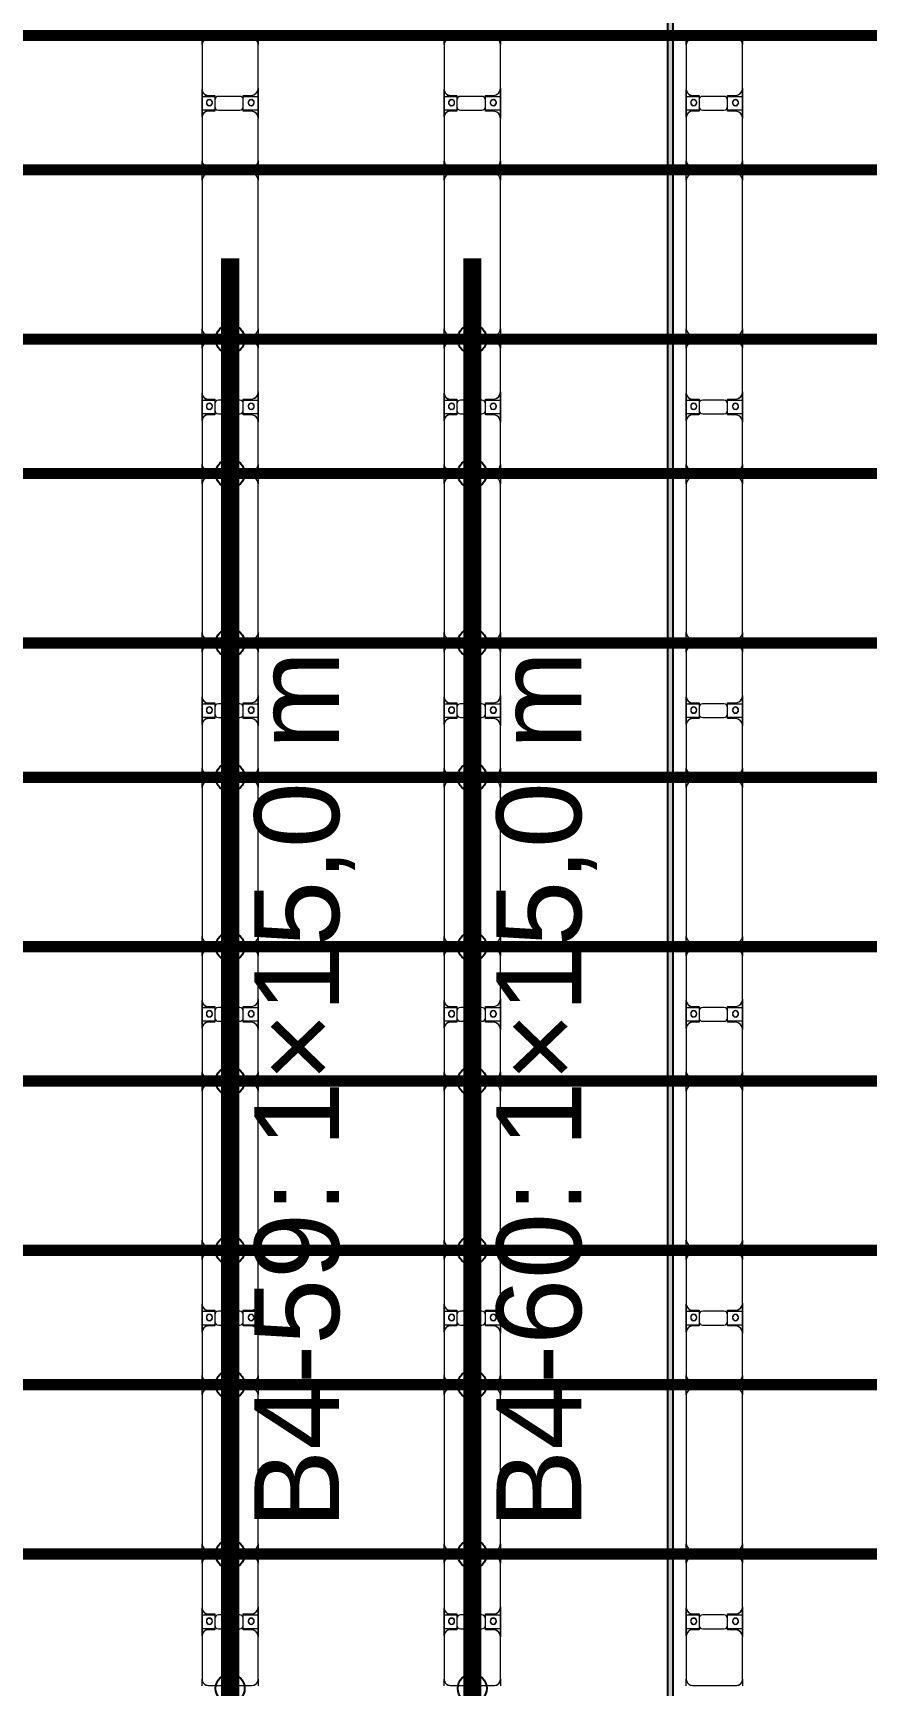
# Model space of a CAD drawing. Header units: millimetres. Extents: x -291190 to 146725, y 19759 to 185158.
# Drawn here: x -276807 to -269920, y 68253 to 81913 of the extents above; entities that cross this region are included whole.
import ezdxf

# ---------------------------------------------------------------- set-up
doc = ezdxf.new("R2010")
doc.units = ezdxf.units.MM
doc.layers.add('A-GENM', color=13, linetype='Continuous', lineweight=9)
doc.layers.add('S-BEAM', color=12, linetype='Continuous', lineweight=9)
doc.layers.add('GC-GHI CHU', color=2, linetype='Continuous')
doc.layers.add('GC-HOP 40x60 GIA CUONG', color=1, linetype='Continuous')
doc.styles.add('GC_VN', font='arial.ttf')

# ---------------------------------------------------------------- blocks, each defined once
blk = doc.blocks.new('Dai phao do pin - DẢI PHAO ĐỠ PIN-V47-KHUNG KẾT CẤU BÈ PIN 4')
at = {"layer": 'A-GENM', "color": 7}
for p, q in [((53425, 242), (53480, 242)), ((53425, 242), (53480, 242)), ((53430, 192), (53430, -173)), ((53840, 242), (53480, 242)), ((53840, 242), (54022, 242)), ((54022, 242), (53840, 242)), ((53900, 118), (53900, 182)), ((53908, 242), (54090, 242)), ((53908, 116), (53908, 242)), ((54090, 242), (53908, 242)), ((54022, 242), (54022, 116)), ((54030, 182), (54030, 118)), ((54440, 242), (54090, 242)), ((54440, 242), (54495, 242)), ((54440, 242), (54495, 242)), ((54490, -173), (54490, 192)), ((54535, 242), (54600, 242)), ((54535, 242), (54600, 242)), ((54550, 192), (54550, -173)), ((55830, 242), (54600, 242)), ((55830, 242), (55895, 242)), ((55830, 242), (55895, 242)), ((55880, -173), (55880, 192)), ((55935, 242), (55990, 242)), ((55935, 242), (55990, 242)), ((55940, 192), (55940, -173)), ((56350, 242), (55990, 242)), ((56350, 242), (56532, 242)), ((56532, 242), (56350, 242)), ((56410, 118), (56410, 182)), ((56418, 242), (56600, 242)), ((56418, 116), (56418, 242)), ((56600, 242), (56418, 242)), ((56532, 242), (56532, 116)), ((56540, 182), (56540, 118)), ((56950, 242), (56600, 242)), ((56950, 242), (57005, 242)), ((56950, 242), (57005, 242)), ((57000, -173), (57000, 192)), ((57045, 242), (57110, 242)), ((57045, 242), (57110, 242)), ((57060, 192), (57060, -173)), ((58340, 242), (57110, 242)), ((58340, 242), (58405, 242)), ((58340, 242), (58405, 242)), ((58390, -173), (58390, 192)), ((58445, 242), (58500, 242)), ((58445, 242), (58500, 242)), ((58450, 192), (58450, -173)), ((58860, 242), (58500, 242)), ((58860, 242), (59042, 242)), ((59042, 242), (58860, 242)), ((58920, 118), (58920, 182)), ((58928, 242), (59110, 242)), ((58928, 116), (58928, 242)), ((59110, 242), (58928, 242)), ((59042, 242), (59042, 116)), ((59050, 182), (59050, 118)), ((59460, 242), (59110, 242)), ((59460, 242), (59515, 242)), ((59460, 242), (59515, 242)), ((59510, -173), (59510, 192)), ((59555, 242), (59620, 242)), ((59555, 242), (59620, 242)), ((59570, 192), (59570, -173)), ((60850, 242), (59620, 242)), ((60850, 242), (60915, 242)), ((60850, 242), (60915, 242)), ((60900, -173), (60900, 192)), ((60955, 242), (61010, 242)), ((60955, 242), (61010, 242)), ((60960, 192), (60960, -173)), ((61370, 242), (61010, 242)), ((61370, 242), (61552, 242)), ((61552, 242), (61370, 242)), ((61430, 118), (61430, 182)), ((61438, 242), (61620, 242)), ((61438, 116), (61438, 242)), ((61620, 242), (61438, 242)), ((61552, 242), (61552, 116)), ((61560, 182), (61560, 118)), ((61970, 242), (61620, 242)), ((61970, 242), (62025, 242)), ((61970, 242), (62025, 242)), ((62020, -173), (62020, 192)), ((62065, 242), (62130, 242)), ((62065, 242), (62130, 242)), ((62080, 192), (62080, -173)), ((63360, 242), (62130, 242)), ((63360, 242), (63425, 242)), ((63360, 242), (63425, 242)), ((63410, -173), (63410, 192)), ((63465, 242), (63520, 242)), ((63465, 242), (63520, 242)), ((63470, 192), (63470, -173)), ((63880, 242), (63520, 242)), ((63880, 242), (64062, 242)), ((64062, 242), (63880, 242)), ((63940, 118), (63940, 182)), ((63948, 242), (64130, 242)), ((63948, 116), (63948, 242)), ((64130, 242), (63948, 242)), ((64062, 242), (64062, 116)), ((64070, 182), (64070, 118)), ((64480, 242), (64130, 242)), ((64480, 242), (64535, 242)), ((64480, 242), (64535, 242)), ((64530, -173), (64530, 192)), ((64575, 242), (64640, 242)), ((64575, 242), (64640, 242)), ((64590, 192), (64590, -173)), ((65870, 242), (64640, 242)), ((65870, 242), (65935, 242)), ((65870, 242), (65935, 242)), ((65920, -173), (65920, 192)), ((65975, 242), (66030, 242)), ((65975, 242), (66030, 242)), ((65980, 192), (65980, -173)), ((66390, 242), (66030, 242)), ((66390, 242), (66572, 242)), ((66572, 242), (66390, 242)), ((66450, 118), (66450, 182)), ((66458, 242), (66640, 242)), ((66458, 116), (66458, 242)), ((66640, 242), (66458, 242)), ((66572, 242), (66572, 116)), ((66580, 182), (66580, 118)), ((66990, 242), (66640, 242)), ((66990, 242), (67045, 242)), ((66990, 242), (67045, 242)), ((67040, -173), (67040, 192)), ((53992, 118), (53900, 118)), ((53908, 88), (53908, -88)), ((54030, 118), (53938, 118)), ((54022, -88), (54022, 88)), ((56502, 118), (56410, 118)), ((56418, 88), (56418, -88)), ((56540, 118), (56448, 118)), ((56532, -88), (56532, 88)), ((59012, 118), (58920, 118)), ((58928, 88), (58928, -88)), ((59050, 118), (58958, 118)), ((59042, -88), (59042, 88)), ((61522, 118), (61430, 118)), ((61438, 88), (61438, -88)), ((61560, 118), (61468, 118)), ((61552, -88), (61552, 88)), ((64032, 118), (63940, 118)), ((63948, 88), (63948, -88)), ((64070, 118), (63978, 118)), ((64062, -88), (64062, 88)), ((66542, 118), (66450, 118)), ((66458, 88), (66458, -88)), ((66580, 118), (66488, 118)), ((66572, -88), (66572, 88)), ((53900, -173), (53900, -118)), ((53900, -118), (53992, -118)), ((53908, -223), (53908, -116)), ((53938, -118), (54030, -118)), ((54022, -116), (54022, -223)), ((54030, -118), (54030, -173)), ((56410, -173), (56410, -118)), ((56410, -118), (56502, -118)), ((56418, -223), (56418, -116)), ((56448, -118), (56540, -118)), ((56532, -116), (56532, -223)), ((56540, -118), (56540, -173)), ((58920, -173), (58920, -118)), ((58920, -118), (59012, -118)), ((58928, -223), (58928, -116)), ((58958, -118), (59050, -118)), ((59042, -116), (59042, -223)), ((59050, -118), (59050, -173)), ((61430, -173), (61430, -118)), ((61430, -118), (61522, -118)), ((61438, -223), (61438, -116)), ((61468, -118), (61560, -118)), ((61552, -116), (61552, -223)), ((61560, -118), (61560, -173)), ((63940, -173), (63940, -118)), ((63940, -118), (64032, -118)), ((63948, -223), (63948, -116)), ((63978, -118), (64070, -118)), ((64062, -116), (64062, -223)), ((64070, -118), (64070, -173)), ((66450, -173), (66450, -118)), ((66450, -118), (66542, -118)), ((66458, -223), (66458, -116)), ((66488, -118), (66580, -118)), ((66572, -116), (66572, -223)), ((66580, -118), (66580, -173)), ((53480, -223), (53425, -223)), ((53480, -223), (53425, -223)), ((53480, -223), (53850, -223)), ((54022, -223), (53850, -223)), ((53850, -223), (54022, -223)), ((53908, -169), (53908, -202)), ((54080, -223), (53908, -223)), ((53908, -223), (54080, -223)), ((54080, -223), (54440, -223)), ((54495, -223), (54440, -223)), ((54495, -223), (54440, -223)), ((54600, -223), (54535, -223)), ((54600, -223), (54535, -223)), ((54600, -223), (55830, -223)), ((55895, -223), (55830, -223)), ((55895, -223), (55830, -223)), ((55990, -223), (55935, -223)), ((55990, -223), (55935, -223)), ((55990, -223), (56360, -223)), ((56532, -223), (56360, -223)), ((56360, -223), (56532, -223)), ((56418, -169), (56418, -202)), ((56590, -223), (56418, -223)), ((56418, -223), (56590, -223)), ((56590, -223), (56950, -223)), ((57005, -223), (56950, -223)), ((57005, -223), (56950, -223)), ((57110, -223), (57045, -223)), ((57110, -223), (57045, -223)), ((57110, -223), (58340, -223)), ((58405, -223), (58340, -223)), ((58405, -223), (58340, -223)), ((58500, -223), (58445, -223)), ((58500, -223), (58445, -223)), ((58500, -223), (58870, -223)), ((59042, -223), (58870, -223)), ((58870, -223), (59042, -223)), ((58928, -169), (58928, -202)), ((59100, -223), (58928, -223)), ((58928, -223), (59100, -223)), ((59100, -223), (59460, -223)), ((59515, -223), (59460, -223)), ((59515, -223), (59460, -223)), ((59620, -223), (59555, -223)), ((59620, -223), (59555, -223)), ((59620, -223), (60850, -223)), ((60915, -223), (60850, -223)), ((60915, -223), (60850, -223)), ((61010, -223), (60955, -223)), ((61010, -223), (60955, -223)), ((61010, -223), (61380, -223)), ((61552, -223), (61380, -223)), ((61380, -223), (61552, -223)), ((61438, -169), (61438, -202)), ((61610, -223), (61438, -223)), ((61438, -223), (61610, -223)), ((61610, -223), (61970, -223)), ((62025, -223), (61970, -223)), ((62025, -223), (61970, -223)), ((62130, -223), (62065, -223)), ((62130, -223), (62065, -223)), ((62130, -223), (63360, -223)), ((63425, -223), (63360, -223)), ((63425, -223), (63360, -223)), ((63520, -223), (63465, -223)), ((63520, -223), (63465, -223)), ((63520, -223), (63890, -223)), ((64062, -223), (63890, -223)), ((63890, -223), (64062, -223)), ((63948, -169), (63948, -202)), ((64120, -223), (63948, -223)), ((63948, -223), (64120, -223)), ((64120, -223), (64480, -223)), ((64535, -223), (64480, -223)), ((64535, -223), (64480, -223)), ((64640, -223), (64575, -223)), ((64640, -223), (64575, -223)), ((64640, -223), (65870, -223)), ((65935, -223), (65870, -223)), ((65935, -223), (65870, -223)), ((66030, -223), (65975, -223)), ((66030, -223), (65975, -223)), ((66030, -223), (66400, -223)), ((66572, -223), (66400, -223)), ((66400, -223), (66572, -223)), ((66458, -169), (66458, -202)), ((66630, -223), (66458, -223)), ((66458, -223), (66630, -223)), ((66630, -223), (66990, -223)), ((67045, -223), (66990, -223)), ((67045, -223), (66990, -223))]:
    blk.add_line(p, q, dxfattribs=at)
for centre, radius, start, end in [((53480, 192), 50, 90, 180), ((53480, 192), 50, 105, 180), ((53840, 182), 60, 360, 90), ((53840, 182), 60, 45, 60), ((53840, 182), 60, 360, 60), ((53840, 182), 60, 45, 60), ((53959, 183), 25, 0, 180), ((53959, 183), 25, 360, 165), ((53959, 183), 25, 180, 0), ((53961, 183), 25, 0, 180), ((53961, 183), 25, 90, 180), ((53961, 183), 25, 180, 0), ((53961, 183), 25, 180, 270), ((53959, 183), 25, 210, 255), ((53959, 183), 25, 270, 360), ((53961, 183), 25, 15, 75), ((53961, 183), 25, 285, 330), ((54090, 182), 60, 90, 180), ((54090, 182), 60, 120, 180), ((54440, 192), 50, 360, 90), ((54440, 192), 50, 360, 75), ((54600, 192), 50, 90, 180), ((54600, 192), 50, 150, 180), ((55830, 192), 50, 360, 90), ((55830, 192), 50, 60, 90), ((55830, 192), 50, 15, 30), ((55990, 192), 50, 90, 180), ((55990, 192), 50, 105, 180), ((56350, 182), 60, 360, 90), ((56350, 182), 60, 45, 60), ((56350, 182), 60, 360, 60), ((56350, 182), 60, 45, 60), ((56469, 183), 25, 0, 180), ((56469, 183), 25, 360, 165), ((56469, 183), 25, 180, 0), ((56471, 183), 25, 0, 180), ((56471, 183), 25, 90, 180), ((56471, 183), 25, 180, 0), ((56471, 183), 25, 180, 270), ((56469, 183), 25, 210, 255), ((56469, 183), 25, 270, 360), ((56471, 183), 25, 15, 75), ((56471, 183), 25, 285, 330), ((56600, 182), 60, 90, 180), ((56600, 182), 60, 120, 180), ((56950, 192), 50, 360, 90), ((56950, 192), 50, 360, 75), ((57110, 192), 50, 90, 180), ((57110, 192), 50, 150, 180), ((57110, 192), 50, 105, 120), ((58340, 192), 50, 360, 90), ((58340, 192), 50, 60, 90), ((58340, 192), 50, 15, 30), ((58500, 192), 50, 90, 180), ((58500, 192), 50, 105, 180), ((58860, 182), 60, 360, 90), ((58860, 182), 60, 45, 60), ((58860, 182), 60, 360, 60), ((58860, 182), 60, 45, 60), ((58979, 183), 25, 0, 180), ((58979, 183), 25, 360, 165), ((58979, 183), 25, 180, 0), ((58981, 183), 25, 0, 180), ((58981, 183), 25, 90, 180), ((58981, 183), 25, 180, 0), ((58981, 183), 25, 180, 270), ((58979, 183), 25, 210, 255), ((58979, 183), 25, 270, 360), ((58981, 183), 25, 15, 75), ((58981, 183), 25, 285, 330), ((59110, 182), 60, 90, 180), ((59110, 182), 60, 120, 180), ((59460, 192), 50, 360, 90), ((59460, 192), 50, 360, 75), ((59620, 192), 50, 90, 180), ((59620, 192), 50, 150, 180), ((59620, 192), 50, 105, 120), ((60850, 192), 50, 360, 90), ((60850, 192), 50, 60, 90), ((60850, 192), 50, 15, 30), ((61010, 192), 50, 90, 180), ((61010, 192), 50, 105, 180), ((61370, 182), 60, 360, 90), ((61370, 182), 60, 45, 60), ((61370, 182), 60, 360, 60), ((61370, 182), 60, 45, 60), ((61489, 183), 25, 0, 180), ((61489, 183), 25, 360, 165), ((61489, 183), 25, 180, 360), ((61491, 183), 25, 0, 180), ((61491, 183), 25, 90, 180), ((61491, 183), 25, 180, 0), ((61491, 183), 25, 180, 270), ((61489, 183), 25, 210, 255), ((61489, 183), 25, 270, 360), ((61491, 183), 25, 15, 75), ((61491, 183), 25, 285, 330), ((61620, 182), 60, 90, 180), ((61620, 182), 60, 120, 180), ((61970, 192), 50, 360, 90), ((61970, 192), 50, 360, 75), ((62130, 192), 50, 90, 180), ((62130, 192), 50, 150, 180), ((62130, 192), 50, 105, 120), ((63360, 192), 50, 360, 90), ((63360, 192), 50, 60, 90), ((63360, 192), 50, 15, 30), ((63520, 192), 50, 90, 180), ((63520, 192), 50, 105, 180), ((63880, 182), 60, 360, 90), ((63880, 182), 60, 45, 60), ((63880, 182), 60, 360, 60), ((63880, 182), 60, 45, 60), ((63999, 183), 25, 0, 180), ((63999, 183), 25, 360, 165), ((63999, 183), 25, 180, 360), ((64001, 183), 25, 360, 180), ((64001, 183), 25, 90, 180), ((64001, 183), 25, 180, 0), ((64001, 183), 25, 180, 270), ((63999, 183), 25, 210, 255), ((63999, 183), 25, 270, 360), ((64001, 183), 25, 15, 75), ((64001, 183), 25, 285, 330), ((64130, 182), 60, 90, 180), ((64130, 182), 60, 120, 180), ((64480, 192), 50, 360, 90), ((64480, 192), 50, 360, 75), ((64640, 192), 50, 90, 180), ((64640, 192), 50, 150, 180), ((64640, 192), 50, 105, 120), ((65870, 192), 50, 360, 90), ((65870, 192), 50, 60, 90), ((65870, 192), 50, 15, 30), ((66030, 192), 50, 90, 180), ((66030, 192), 50, 105, 180), ((66390, 182), 60, 360, 90), ((66390, 182), 60, 45, 60), ((66390, 182), 60, 360, 60), ((66390, 182), 60, 45, 60), ((66509, 183), 25, 0, 180), ((66509, 183), 25, 360, 165), ((66509, 183), 25, 180, 0), ((66511, 183), 25, 0, 180), ((66511, 183), 25, 90, 180), ((66511, 183), 25, 180, 0), ((66511, 183), 25, 180, 270), ((66509, 183), 25, 210, 255), ((66509, 183), 25, 270, 360), ((66511, 183), 25, 15, 75), ((66511, 183), 25, 285, 330), ((66640, 182), 60, 90, 180), ((66640, 182), 60, 120, 180), ((66990, 192), 50, 360, 90), ((66990, 192), 50, 360, 75), ((53938, 88), 30, 90, 180), ((53992, 88), 30, 360, 90), ((56448, 88), 30, 90, 180), ((56502, 88), 30, 360, 90), ((58958, 88), 30, 90, 180), ((59012, 88), 30, 360, 90), ((61468, 88), 30, 90, 180), ((61522, 88), 30, 360, 90), ((63978, 88), 30, 90, 180), ((64032, 88), 30, 360, 90), ((66488, 88), 30, 90, 180), ((66542, 88), 30, 360, 90), ((53938, -88), 30, 180, 270), ((53992, -88), 30, 270, 360), ((56448, -88), 30, 180, 270), ((56502, -88), 30, 270, 360), ((58958, -88), 30, 180, 270), ((59012, -88), 30, 270, 360), ((61468, -88), 30, 180, 270), ((61522, -88), 30, 270, 360), ((63978, -88), 30, 180, 270), ((64032, -88), 30, 270, 360), ((66488, -88), 30, 180, 270), ((66542, -88), 30, 270, 360), ((53480, -173), 50, 180, 270), ((53480, -173), 50, 180, 255), ((53850, -173), 50, 270, 360), ((53850, -173), 50, 285, 360), ((53850, -173), 50, 315, 0), ((53850, -173), 50, 315, 0), ((53959, -162), 25, 0, 180), ((53959, -162), 25, 105, 165), ((53959, -162), 25, 180, 0), ((53959, -162), 25, 195, 360), ((53961, -162), 25, 0, 180), ((53961, -162), 25, 105, 180), ((53961, -162), 25, 180, 0), ((53961, -162), 25, 180, 270), ((53959, -162), 25, 360, 75), ((53961, -162), 25, 15, 75), ((53961, -162), 25, 285, 345), ((54080, -173), 50, 180, 270), ((54080, -173), 50, 180, 255), ((54080, -173), 50, 210, 225), ((54080, -173), 50, 210, 225), ((54440, -173), 50, 270, 360), ((54440, -173), 50, 285, 360), ((54600, -173), 50, 180, 270), ((54600, -173), 50, 180, 210), ((54600, -173), 50, 255, 270), ((55830, -173), 50, 270, 360), ((55830, -173), 50, 285, 300), ((55830, -173), 50, 330, 360), ((55990, -173), 50, 180, 270), ((55990, -173), 50, 180, 255), ((56360, -173), 50, 270, 360), ((56360, -173), 50, 285, 360), ((56360, -173), 50, 315, 0), ((56360, -173), 50, 315, 0), ((56469, -162), 25, 0, 180), ((56469, -162), 25, 105, 165), ((56469, -162), 25, 180, 0), ((56469, -162), 25, 195, 360), ((56471, -162), 25, 0, 180), ((56471, -162), 25, 105, 180), ((56471, -162), 25, 180, 360), ((56471, -162), 25, 180, 270), ((56469, -162), 25, 360, 75), ((56471, -162), 25, 15, 75), ((56471, -162), 25, 285, 345), ((56590, -173), 50, 180, 270), ((56590, -173), 50, 180, 255), ((56590, -173), 50, 210, 225), ((56590, -173), 50, 210, 225), ((56950, -173), 50, 270, 360), ((56950, -173), 50, 285, 360), ((57110, -173), 50, 180, 270), ((57110, -173), 50, 180, 210), ((57110, -173), 50, 240, 270), ((58340, -173), 50, 270, 360), ((58340, -173), 50, 285, 300), ((58340, -173), 50, 330, 360), ((58500, -173), 50, 180, 270), ((58500, -173), 50, 180, 255), ((58870, -173), 50, 270, 360), ((58870, -173), 50, 285, 360), ((58870, -173), 50, 315, 0), ((58870, -173), 50, 315, 0), ((58979, -162), 25, 0, 180), ((58979, -162), 25, 105, 165), ((58979, -162), 25, 180, 0), ((58979, -162), 25, 195, 360), ((58981, -162), 25, 0, 180), ((58981, -162), 25, 105, 180), ((58981, -162), 25, 180, 360), ((58981, -162), 25, 180, 270), ((58979, -162), 25, 360, 75), ((58981, -162), 25, 15, 75), ((58981, -162), 25, 285, 345), ((59100, -173), 50, 180, 270), ((59100, -173), 50, 180, 255), ((59100, -173), 50, 210, 225), ((59100, -173), 50, 210, 225), ((59460, -173), 50, 270, 360), ((59460, -173), 50, 285, 360), ((59620, -173), 50, 180, 270), ((59620, -173), 50, 180, 210), ((59620, -173), 50, 240, 270), ((60850, -173), 50, 270, 360), ((60850, -173), 50, 285, 300), ((60850, -173), 50, 330, 360), ((61010, -173), 50, 180, 270), ((61010, -173), 50, 180, 255), ((61380, -173), 50, 270, 360), ((61380, -173), 50, 285, 360), ((61380, -173), 50, 315, 0), ((61380, -173), 50, 315, 0), ((61489, -162), 25, 0, 180), ((61489, -162), 25, 105, 165), ((61489, -162), 25, 180, 360), ((61489, -162), 25, 195, 360), ((61491, -162), 25, 0, 180), ((61491, -162), 25, 105, 180), ((61491, -162), 25, 180, 360), ((61491, -162), 25, 180, 270), ((61489, -162), 25, 360, 75), ((61491, -162), 25, 15, 75), ((61491, -162), 25, 285, 345), ((61610, -173), 50, 180, 270), ((61610, -173), 50, 180, 255), ((61610, -173), 50, 210, 225), ((61610, -173), 50, 210, 225), ((61970, -173), 50, 270, 360), ((61970, -173), 50, 285, 360), ((62130, -173), 50, 180, 270), ((62130, -173), 50, 180, 210), ((62130, -173), 50, 240, 270), ((63360, -173), 50, 270, 360), ((63360, -173), 50, 285, 300), ((63360, -173), 50, 330, 360), ((63520, -173), 50, 180, 270), ((63520, -173), 50, 180, 255), ((63890, -173), 50, 270, 360), ((63890, -173), 50, 285, 360), ((63890, -173), 50, 315, 0), ((63890, -173), 50, 315, 0), ((63999, -162), 25, 0, 180), ((63999, -162), 25, 105, 165), ((63999, -162), 25, 180, 360), ((63999, -162), 25, 195, 360), ((64001, -162), 25, 0, 180), ((64001, -162), 25, 105, 180), ((64001, -162), 25, 180, 0), ((64001, -162), 25, 180, 270), ((63999, -162), 25, 360, 75), ((64001, -162), 25, 15, 75), ((64001, -162), 25, 285, 345), ((64120, -173), 50, 180, 270), ((64120, -173), 50, 180, 255), ((64120, -173), 50, 210, 225), ((64120, -173), 50, 210, 225), ((64480, -173), 50, 270, 360), ((64480, -173), 50, 285, 360), ((64640, -173), 50, 180, 270), ((64640, -173), 50, 180, 210), ((64640, -173), 50, 240, 270), ((65870, -173), 50, 270, 360), ((65870, -173), 50, 285, 300), ((65870, -173), 50, 330, 360), ((66030, -173), 50, 180, 270), ((66030, -173), 50, 180, 255), ((66400, -173), 50, 270, 360), ((66400, -173), 50, 285, 360), ((66400, -173), 50, 315, 0), ((66400, -173), 50, 315, 0), ((66509, -162), 25, 0, 180), ((66509, -162), 25, 105, 165), ((66509, -162), 25, 180, 0), ((66509, -162), 25, 195, 360), ((66511, -162), 25, 0, 180), ((66511, -162), 25, 105, 180), ((66511, -162), 25, 180, 360), ((66511, -162), 25, 180, 270), ((66509, -162), 25, 360, 75), ((66511, -162), 25, 15, 75), ((66511, -162), 25, 285, 345), ((66630, -173), 50, 180, 270), ((66630, -173), 50, 180, 255), ((66630, -173), 50, 210, 225), ((66630, -173), 50, 210, 225), ((66990, -173), 50, 270, 360), ((66990, -173), 50, 285, 360)]:
    blk.add_arc(centre, radius, start, end, dxfattribs=at)
blk = doc.blocks.new('Dai phao do pin - DẢI PHAO ĐỠ PIN-V52-KHUNG KẾT CẤU BÈ PIN 4')
at = {"layer": 'A-GENM', "color": 7}
for p, q in [((53425, 242), (53480, 242)), ((53425, 242), (53480, 242)), ((53430, 192), (53430, -173)), ((53840, 242), (53480, 242)), ((53840, 242), (54022, 242)), ((54022, 242), (53840, 242)), ((53900, 118), (53900, 182)), ((53908, 242), (54090, 242)), ((53908, 116), (53908, 242)), ((54090, 242), (53908, 242)), ((54022, 242), (54022, 116)), ((54030, 182), (54030, 118)), ((54440, 242), (54090, 242)), ((54440, 242), (54495, 242)), ((54440, 242), (54495, 242)), ((54490, -173), (54490, 192)), ((54535, 242), (54600, 242)), ((54535, 242), (54600, 242)), ((54550, 192), (54550, -173)), ((55830, 242), (54600, 242)), ((55830, 242), (55895, 242)), ((55830, 242), (55895, 242)), ((55880, -173), (55880, 192)), ((55935, 242), (55990, 242)), ((55935, 242), (55990, 242)), ((55940, 192), (55940, -173)), ((56350, 242), (55990, 242)), ((56350, 242), (56532, 242)), ((56532, 242), (56350, 242)), ((56410, 118), (56410, 182)), ((56418, 242), (56600, 242)), ((56418, 116), (56418, 242)), ((56600, 242), (56418, 242)), ((56532, 242), (56532, 116)), ((56540, 182), (56540, 118)), ((56950, 242), (56600, 242)), ((56950, 242), (57005, 242)), ((56950, 242), (57005, 242)), ((57000, -173), (57000, 192)), ((57045, 242), (57110, 242)), ((57045, 242), (57110, 242)), ((57060, 192), (57060, -173)), ((58340, 242), (57110, 242)), ((58340, 242), (58405, 242)), ((58340, 242), (58405, 242)), ((58390, -173), (58390, 192)), ((58445, 242), (58500, 242)), ((58445, 242), (58500, 242)), ((58450, 192), (58450, -173)), ((58860, 242), (58500, 242)), ((58860, 242), (59042, 242)), ((59042, 242), (58860, 242)), ((58920, 118), (58920, 182)), ((58928, 242), (59110, 242)), ((58928, 116), (58928, 242)), ((59110, 242), (58928, 242)), ((59042, 242), (59042, 116)), ((59050, 182), (59050, 118)), ((59460, 242), (59110, 242)), ((59460, 242), (59515, 242)), ((59460, 242), (59515, 242)), ((59510, -173), (59510, 192)), ((59555, 242), (59620, 242)), ((59555, 242), (59620, 242)), ((59570, 192), (59570, -173)), ((60850, 242), (59620, 242)), ((60850, 242), (60915, 242)), ((60850, 242), (60915, 242)), ((60900, -173), (60900, 192)), ((60955, 242), (61010, 242)), ((60955, 242), (61010, 242)), ((60960, 192), (60960, -173)), ((61370, 242), (61010, 242)), ((61370, 242), (61552, 242)), ((61552, 242), (61370, 242)), ((61430, 118), (61430, 182)), ((61438, 242), (61620, 242)), ((61438, 116), (61438, 242)), ((61620, 242), (61438, 242)), ((61552, 242), (61552, 116)), ((61560, 182), (61560, 118)), ((61970, 242), (61620, 242)), ((61970, 242), (62025, 242)), ((61970, 242), (62025, 242)), ((62020, -173), (62020, 192)), ((62065, 242), (62130, 242)), ((62065, 242), (62130, 242)), ((62080, 192), (62080, -173)), ((63360, 242), (62130, 242)), ((63360, 242), (63425, 242)), ((63360, 242), (63425, 242)), ((63410, -173), (63410, 192)), ((63465, 242), (63520, 242)), ((63465, 242), (63520, 242)), ((63470, 192), (63470, -173)), ((63880, 242), (63520, 242)), ((63880, 242), (64062, 242)), ((64062, 242), (63880, 242)), ((63940, 118), (63940, 182)), ((63948, 242), (64130, 242)), ((63948, 116), (63948, 242)), ((64130, 242), (63948, 242)), ((64062, 242), (64062, 116)), ((64070, 182), (64070, 118)), ((64480, 242), (64130, 242)), ((64480, 242), (64535, 242)), ((64480, 242), (64535, 242)), ((64530, -173), (64530, 192)), ((64575, 242), (64640, 242)), ((64575, 242), (64640, 242)), ((64590, 192), (64590, -173)), ((65870, 242), (64640, 242)), ((65870, 242), (65935, 242)), ((65870, 242), (65935, 242)), ((65920, -173), (65920, 192)), ((65975, 242), (66030, 242)), ((65975, 242), (66030, 242)), ((65980, 192), (65980, -173)), ((66390, 242), (66030, 242)), ((66390, 242), (66572, 242)), ((66572, 242), (66390, 242)), ((66450, 118), (66450, 182)), ((66458, 242), (66640, 242)), ((66458, 116), (66458, 242)), ((66640, 242), (66458, 242)), ((66572, 242), (66572, 116)), ((66580, 182), (66580, 118)), ((66990, 242), (66640, 242)), ((66990, 242), (67045, 242)), ((66990, 242), (67045, 242)), ((67040, -173), (67040, 192)), ((53992, 118), (53900, 118)), ((53908, 88), (53908, -88)), ((54030, 118), (53938, 118)), ((54022, -88), (54022, 88)), ((56502, 118), (56410, 118)), ((56418, 88), (56418, -88)), ((56540, 118), (56448, 118)), ((56532, -88), (56532, 88)), ((59012, 118), (58920, 118)), ((58928, 88), (58928, -88)), ((59050, 118), (58958, 118)), ((59042, -88), (59042, 88)), ((61522, 118), (61430, 118)), ((61438, 88), (61438, -88)), ((61560, 118), (61468, 118)), ((61552, -88), (61552, 88)), ((64032, 118), (63940, 118)), ((63948, 88), (63948, -88)), ((64070, 118), (63978, 118)), ((64062, -88), (64062, 88)), ((66542, 118), (66450, 118)), ((66458, 88), (66458, -88)), ((66580, 118), (66488, 118)), ((66572, -88), (66572, 88)), ((53900, -173), (53900, -118)), ((53900, -118), (53992, -118)), ((53908, -223), (53908, -116)), ((53938, -118), (54030, -118)), ((54022, -116), (54022, -223)), ((54030, -118), (54030, -173)), ((56410, -173), (56410, -118)), ((56410, -118), (56502, -118)), ((56418, -223), (56418, -116)), ((56448, -118), (56540, -118)), ((56532, -116), (56532, -223)), ((56540, -118), (56540, -173)), ((58920, -173), (58920, -118)), ((58920, -118), (59012, -118)), ((58928, -223), (58928, -116)), ((58958, -118), (59050, -118)), ((59042, -116), (59042, -223)), ((59050, -118), (59050, -173)), ((61430, -173), (61430, -118)), ((61430, -118), (61522, -118)), ((61438, -223), (61438, -116)), ((61468, -118), (61560, -118)), ((61552, -116), (61552, -223)), ((61560, -118), (61560, -173)), ((63940, -173), (63940, -118)), ((63940, -118), (64032, -118)), ((63948, -223), (63948, -116)), ((63978, -118), (64070, -118)), ((64062, -116), (64062, -223)), ((64070, -118), (64070, -173)), ((66450, -173), (66450, -118)), ((66450, -118), (66542, -118)), ((66458, -223), (66458, -116)), ((66488, -118), (66580, -118)), ((66572, -116), (66572, -223)), ((66580, -118), (66580, -173)), ((53480, -223), (53425, -223)), ((53480, -223), (53425, -223)), ((53480, -223), (53850, -223)), ((54022, -223), (53850, -223)), ((53850, -223), (54022, -223)), ((53908, -169), (53908, -202)), ((54080, -223), (53908, -223)), ((53908, -223), (54080, -223)), ((54080, -223), (54440, -223)), ((54495, -223), (54440, -223)), ((54495, -223), (54440, -223)), ((54600, -223), (54535, -223)), ((54600, -223), (54535, -223)), ((54600, -223), (55830, -223)), ((55895, -223), (55830, -223)), ((55895, -223), (55830, -223)), ((55990, -223), (55935, -223)), ((55990, -223), (55935, -223)), ((55990, -223), (56360, -223)), ((56532, -223), (56360, -223)), ((56360, -223), (56532, -223)), ((56418, -169), (56418, -202)), ((56590, -223), (56418, -223)), ((56418, -223), (56590, -223)), ((56590, -223), (56950, -223)), ((57005, -223), (56950, -223)), ((57005, -223), (56950, -223)), ((57110, -223), (57045, -223)), ((57110, -223), (57045, -223)), ((57110, -223), (58340, -223)), ((58405, -223), (58340, -223)), ((58405, -223), (58340, -223)), ((58500, -223), (58445, -223)), ((58500, -223), (58445, -223)), ((58500, -223), (58870, -223)), ((59042, -223), (58870, -223)), ((58870, -223), (59042, -223)), ((58928, -169), (58928, -202)), ((59100, -223), (58928, -223)), ((58928, -223), (59100, -223)), ((59100, -223), (59460, -223)), ((59515, -223), (59460, -223)), ((59515, -223), (59460, -223)), ((59620, -223), (59555, -223)), ((59620, -223), (59555, -223)), ((59620, -223), (60850, -223)), ((60915, -223), (60850, -223)), ((60915, -223), (60850, -223)), ((61010, -223), (60955, -223)), ((61010, -223), (60955, -223)), ((61010, -223), (61380, -223)), ((61552, -223), (61380, -223)), ((61380, -223), (61552, -223)), ((61438, -169), (61438, -202)), ((61610, -223), (61438, -223)), ((61438, -223), (61610, -223)), ((61610, -223), (61970, -223)), ((62025, -223), (61970, -223)), ((62025, -223), (61970, -223)), ((62130, -223), (62065, -223)), ((62130, -223), (62065, -223)), ((62130, -223), (63360, -223)), ((63425, -223), (63360, -223)), ((63425, -223), (63360, -223)), ((63520, -223), (63465, -223)), ((63520, -223), (63465, -223)), ((63520, -223), (63890, -223)), ((64062, -223), (63890, -223)), ((63890, -223), (64062, -223)), ((63948, -169), (63948, -202)), ((64120, -223), (63948, -223)), ((63948, -223), (64120, -223)), ((64120, -223), (64480, -223)), ((64535, -223), (64480, -223)), ((64535, -223), (64480, -223)), ((64640, -223), (64575, -223)), ((64640, -223), (64575, -223)), ((64640, -223), (65870, -223)), ((65935, -223), (65870, -223)), ((65935, -223), (65870, -223)), ((66030, -223), (65975, -223)), ((66030, -223), (65975, -223)), ((66030, -223), (66400, -223)), ((66572, -223), (66400, -223)), ((66400, -223), (66572, -223)), ((66458, -169), (66458, -202)), ((66630, -223), (66458, -223)), ((66458, -223), (66630, -223)), ((66630, -223), (66990, -223)), ((67045, -223), (66990, -223)), ((67045, -223), (66990, -223))]:
    blk.add_line(p, q, dxfattribs=at)
for centre, radius, start, end in [((53480, 192), 50, 90, 180), ((53480, 192), 50, 105, 180), ((53840, 182), 60, 360, 90), ((53840, 182), 60, 45, 60), ((53840, 182), 60, 360, 60), ((53840, 182), 60, 45, 60), ((53959, 183), 25, 0, 180), ((53959, 183), 25, 360, 165), ((53959, 183), 25, 180, 0), ((53961, 183), 25, 0, 180), ((53961, 183), 25, 90, 180), ((53961, 183), 25, 180, 0), ((53961, 183), 25, 180, 270), ((53959, 183), 25, 210, 255), ((53959, 183), 25, 270, 360), ((53961, 183), 25, 15, 75), ((53961, 183), 25, 285, 330), ((54090, 182), 60, 90, 180), ((54090, 182), 60, 120, 180), ((54440, 192), 50, 360, 90), ((54440, 192), 50, 360, 75), ((54600, 192), 50, 90, 180), ((54600, 192), 50, 150, 180), ((55830, 192), 50, 360, 90), ((55830, 192), 50, 60, 90), ((55830, 192), 50, 15, 30), ((55990, 192), 50, 90, 180), ((55990, 192), 50, 105, 180), ((56350, 182), 60, 360, 90), ((56350, 182), 60, 45, 60), ((56350, 182), 60, 360, 60), ((56350, 182), 60, 45, 60), ((56469, 183), 25, 0, 180), ((56469, 183), 25, 360, 165), ((56469, 183), 25, 180, 0), ((56471, 183), 25, 0, 180), ((56471, 183), 25, 90, 180), ((56471, 183), 25, 180, 0), ((56471, 183), 25, 180, 270), ((56469, 183), 25, 210, 255), ((56469, 183), 25, 270, 360), ((56471, 183), 25, 15, 75), ((56471, 183), 25, 285, 330), ((56600, 182), 60, 90, 180), ((56600, 182), 60, 120, 180), ((56950, 192), 50, 360, 90), ((56950, 192), 50, 360, 75), ((57110, 192), 50, 90, 180), ((57110, 192), 50, 150, 180), ((57110, 192), 50, 105, 120), ((58340, 192), 50, 360, 90), ((58340, 192), 50, 60, 90), ((58340, 192), 50, 15, 30), ((58500, 192), 50, 90, 180), ((58500, 192), 50, 105, 180), ((58860, 182), 60, 360, 90), ((58860, 182), 60, 45, 60), ((58860, 182), 60, 360, 60), ((58860, 182), 60, 45, 60), ((58979, 183), 25, 0, 180), ((58979, 183), 25, 360, 165), ((58979, 183), 25, 180, 0), ((58981, 183), 25, 0, 180), ((58981, 183), 25, 90, 180), ((58981, 183), 25, 180, 0), ((58981, 183), 25, 180, 270), ((58979, 183), 25, 210, 255), ((58979, 183), 25, 270, 360), ((58981, 183), 25, 15, 75), ((58981, 183), 25, 285, 330), ((59110, 182), 60, 90, 180), ((59110, 182), 60, 120, 180), ((59460, 192), 50, 360, 90), ((59460, 192), 50, 360, 75), ((59620, 192), 50, 90, 180), ((59620, 192), 50, 150, 180), ((59620, 192), 50, 105, 120), ((60850, 192), 50, 360, 90), ((60850, 192), 50, 60, 90), ((60850, 192), 50, 15, 30), ((61010, 192), 50, 90, 180), ((61010, 192), 50, 105, 180), ((61370, 182), 60, 360, 90), ((61370, 182), 60, 45, 60), ((61370, 182), 60, 360, 60), ((61370, 182), 60, 45, 60), ((61489, 183), 25, 0, 180), ((61489, 183), 25, 360, 165), ((61489, 183), 25, 180, 360), ((61491, 183), 25, 0, 180), ((61491, 183), 25, 90, 180), ((61491, 183), 25, 180, 0), ((61491, 183), 25, 180, 270), ((61489, 183), 25, 210, 255), ((61489, 183), 25, 270, 360), ((61491, 183), 25, 15, 75), ((61491, 183), 25, 285, 330), ((61620, 182), 60, 90, 180), ((61620, 182), 60, 120, 180), ((61970, 192), 50, 360, 90), ((61970, 192), 50, 360, 75), ((62130, 192), 50, 90, 180), ((62130, 192), 50, 150, 180), ((62130, 192), 50, 105, 120), ((63360, 192), 50, 360, 90), ((63360, 192), 50, 60, 90), ((63360, 192), 50, 15, 30), ((63520, 192), 50, 90, 180), ((63520, 192), 50, 105, 180), ((63880, 182), 60, 360, 90), ((63880, 182), 60, 45, 60), ((63880, 182), 60, 360, 60), ((63880, 182), 60, 45, 60), ((63999, 183), 25, 0, 180), ((63999, 183), 25, 360, 165), ((63999, 183), 25, 180, 360), ((64001, 183), 25, 360, 180), ((64001, 183), 25, 90, 180), ((64001, 183), 25, 180, 0), ((64001, 183), 25, 180, 270), ((63999, 183), 25, 210, 255), ((63999, 183), 25, 270, 360), ((64001, 183), 25, 15, 75), ((64001, 183), 25, 285, 330), ((64130, 182), 60, 90, 180), ((64130, 182), 60, 120, 180), ((64480, 192), 50, 360, 90), ((64480, 192), 50, 360, 75), ((64640, 192), 50, 90, 180), ((64640, 192), 50, 150, 180), ((64640, 192), 50, 105, 120), ((65870, 192), 50, 360, 90), ((65870, 192), 50, 60, 90), ((65870, 192), 50, 15, 30), ((66030, 192), 50, 90, 180), ((66030, 192), 50, 105, 180), ((66390, 182), 60, 360, 90), ((66390, 182), 60, 45, 60), ((66390, 182), 60, 360, 60), ((66390, 182), 60, 45, 60), ((66509, 183), 25, 0, 180), ((66509, 183), 25, 360, 165), ((66509, 183), 25, 180, 0), ((66511, 183), 25, 0, 180), ((66511, 183), 25, 90, 180), ((66511, 183), 25, 180, 0), ((66511, 183), 25, 180, 270), ((66509, 183), 25, 210, 255), ((66509, 183), 25, 270, 360), ((66511, 183), 25, 15, 75), ((66511, 183), 25, 285, 330), ((66640, 182), 60, 90, 180), ((66640, 182), 60, 120, 180), ((66990, 192), 50, 360, 90), ((66990, 192), 50, 360, 75), ((53938, 88), 30, 90, 180), ((53992, 88), 30, 360, 90), ((56448, 88), 30, 90, 180), ((56502, 88), 30, 360, 90), ((58958, 88), 30, 90, 180), ((59012, 88), 30, 360, 90), ((61468, 88), 30, 90, 180), ((61522, 88), 30, 360, 90), ((63978, 88), 30, 90, 180), ((64032, 88), 30, 360, 90), ((66488, 88), 30, 90, 180), ((66542, 88), 30, 360, 90), ((53938, -88), 30, 180, 270), ((53992, -88), 30, 270, 360), ((56448, -88), 30, 180, 270), ((56502, -88), 30, 270, 360), ((58958, -88), 30, 180, 270), ((59012, -88), 30, 270, 360), ((61468, -88), 30, 180, 270), ((61522, -88), 30, 270, 360), ((63978, -88), 30, 180, 270), ((64032, -88), 30, 270, 360), ((66488, -88), 30, 180, 270), ((66542, -88), 30, 270, 360), ((53480, -173), 50, 180, 270), ((53480, -173), 50, 180, 255), ((53850, -173), 50, 270, 360), ((53850, -173), 50, 285, 360), ((53850, -173), 50, 315, 0), ((53850, -173), 50, 315, 0), ((53959, -162), 25, 0, 180), ((53959, -162), 25, 105, 165), ((53959, -162), 25, 180, 0), ((53959, -162), 25, 195, 360), ((53961, -162), 25, 0, 180), ((53961, -162), 25, 105, 180), ((53961, -162), 25, 180, 0), ((53961, -162), 25, 180, 270), ((53959, -162), 25, 360, 75), ((53961, -162), 25, 15, 75), ((53961, -162), 25, 285, 345), ((54080, -173), 50, 180, 270), ((54080, -173), 50, 180, 255), ((54080, -173), 50, 210, 225), ((54080, -173), 50, 210, 225), ((54440, -173), 50, 270, 360), ((54440, -173), 50, 285, 360), ((54600, -173), 50, 180, 270), ((54600, -173), 50, 180, 195), ((54600, -173), 50, 255, 270), ((55830, -173), 50, 270, 360), ((55830, -173), 50, 285, 300), ((55830, -173), 50, 345, 360), ((55990, -173), 50, 180, 270), ((55990, -173), 50, 180, 255), ((56360, -173), 50, 270, 360), ((56360, -173), 50, 285, 360), ((56360, -173), 50, 315, 0), ((56360, -173), 50, 315, 0), ((56469, -162), 25, 0, 180), ((56469, -162), 25, 105, 165), ((56469, -162), 25, 180, 0), ((56469, -162), 25, 195, 360), ((56471, -162), 25, 0, 180), ((56471, -162), 25, 105, 180), ((56471, -162), 25, 180, 360), ((56471, -162), 25, 180, 270), ((56469, -162), 25, 360, 75), ((56471, -162), 25, 15, 75), ((56471, -162), 25, 285, 345), ((56590, -173), 50, 180, 270), ((56590, -173), 50, 180, 255), ((56590, -173), 50, 210, 225), ((56590, -173), 50, 210, 225), ((56950, -173), 50, 270, 360), ((56950, -173), 50, 285, 360), ((57110, -173), 50, 180, 270), ((57110, -173), 50, 180, 195), ((57110, -173), 50, 240, 270), ((58340, -173), 50, 270, 360), ((58340, -173), 50, 285, 300), ((58340, -173), 50, 345, 360), ((58500, -173), 50, 180, 270), ((58500, -173), 50, 180, 255), ((58870, -173), 50, 270, 360), ((58870, -173), 50, 285, 360), ((58870, -173), 50, 315, 0), ((58870, -173), 50, 315, 0), ((58979, -162), 25, 0, 180), ((58979, -162), 25, 105, 165), ((58979, -162), 25, 180, 0), ((58979, -162), 25, 195, 360), ((58981, -162), 25, 0, 180), ((58981, -162), 25, 105, 180), ((58981, -162), 25, 180, 360), ((58981, -162), 25, 180, 270), ((58979, -162), 25, 360, 75), ((58981, -162), 25, 15, 75), ((58981, -162), 25, 285, 345), ((59100, -173), 50, 180, 270), ((59100, -173), 50, 180, 255), ((59100, -173), 50, 210, 225), ((59100, -173), 50, 210, 225), ((59460, -173), 50, 270, 360), ((59460, -173), 50, 285, 360), ((59620, -173), 50, 180, 270), ((59620, -173), 50, 180, 195), ((59620, -173), 50, 240, 270), ((60850, -173), 50, 270, 360), ((60850, -173), 50, 285, 300), ((60850, -173), 50, 345, 360), ((61010, -173), 50, 180, 270), ((61010, -173), 50, 180, 255), ((61380, -173), 50, 270, 360), ((61380, -173), 50, 285, 360), ((61380, -173), 50, 315, 0), ((61380, -173), 50, 315, 0), ((61489, -162), 25, 0, 180), ((61489, -162), 25, 105, 165), ((61489, -162), 25, 180, 360), ((61489, -162), 25, 195, 360), ((61491, -162), 25, 0, 180), ((61491, -162), 25, 105, 180), ((61491, -162), 25, 180, 360), ((61491, -162), 25, 180, 270), ((61489, -162), 25, 360, 75), ((61491, -162), 25, 15, 75), ((61491, -162), 25, 285, 345), ((61610, -173), 50, 180, 270), ((61610, -173), 50, 180, 255), ((61610, -173), 50, 210, 225), ((61610, -173), 50, 210, 225), ((61970, -173), 50, 270, 360), ((61970, -173), 50, 285, 360), ((62130, -173), 50, 180, 270), ((62130, -173), 50, 180, 195), ((62130, -173), 50, 240, 270), ((63360, -173), 50, 270, 360), ((63360, -173), 50, 285, 300), ((63360, -173), 50, 345, 360), ((63520, -173), 50, 180, 270), ((63520, -173), 50, 180, 255), ((63890, -173), 50, 270, 360), ((63890, -173), 50, 285, 360), ((63890, -173), 50, 315, 0), ((63890, -173), 50, 315, 0), ((63999, -162), 25, 0, 180), ((63999, -162), 25, 105, 165), ((63999, -162), 25, 180, 360), ((63999, -162), 25, 195, 360), ((64001, -162), 25, 0, 180), ((64001, -162), 25, 105, 180), ((64001, -162), 25, 180, 0), ((64001, -162), 25, 180, 270), ((63999, -162), 25, 360, 75), ((64001, -162), 25, 15, 75), ((64001, -162), 25, 285, 345), ((64120, -173), 50, 180, 270), ((64120, -173), 50, 180, 255), ((64120, -173), 50, 210, 225), ((64120, -173), 50, 210, 225), ((64480, -173), 50, 270, 360), ((64480, -173), 50, 285, 360), ((64640, -173), 50, 180, 270), ((64640, -173), 50, 180, 195), ((64640, -173), 50, 240, 270), ((65870, -173), 50, 270, 360), ((65870, -173), 50, 285, 300), ((65870, -173), 50, 345, 360), ((66030, -173), 50, 180, 270), ((66030, -173), 50, 180, 255), ((66400, -173), 50, 270, 360), ((66400, -173), 50, 285, 360), ((66400, -173), 50, 315, 0), ((66400, -173), 50, 315, 0), ((66509, -162), 25, 0, 180), ((66509, -162), 25, 105, 165), ((66509, -162), 25, 180, 0), ((66509, -162), 25, 195, 360), ((66511, -162), 25, 0, 180), ((66511, -162), 25, 105, 180), ((66511, -162), 25, 180, 360), ((66511, -162), 25, 180, 270), ((66509, -162), 25, 360, 75), ((66511, -162), 25, 15, 75), ((66511, -162), 25, 285, 345), ((66630, -173), 50, 180, 270), ((66630, -173), 50, 180, 255), ((66630, -173), 50, 210, 225), ((66630, -173), 50, 210, 225), ((66990, -173), 50, 270, 360), ((66990, -173), 50, 285, 360)]:
    blk.add_arc(centre, radius, start, end, dxfattribs=at)
blk = doc.blocks.new('Dầm C52 - Dầm C52-V31-KHUNG KẾT CẤU BÈ PIN 4')
at = {"layer": 'S-BEAM', "lineweight": 140}
blk.add_hatch(color=1, dxfattribs=at).paths.add_polyline_path([(-101365, 20), (-101557, 20), (-101557, -20), (101557, -20), (101557, 20), (-100457, 20)])
at = {"layer": 'S-BEAM', "color": 1, "lineweight": 140}
for p, q in [((-101557, 20), (101557, 20)), ((101557, -20), (-101557, -20))]:
    blk.add_line(p, q, dxfattribs=at)
blk = doc.blocks.new('Dầm C52 - Dầm C52-73880-KHUNG KẾT CẤU BÈ PIN 4')
at = {"layer": 'S-BEAM', "lineweight": 140}
blk.add_hatch(color=1, dxfattribs=at).paths.add_polyline_path([(-101365, 20), (-101557, 20), (-101557, -20), (101518, -20), (101518, 20), (-100457, 20)])
at = {"layer": 'S-BEAM', "color": 1, "lineweight": 140}
for p, q in [((-101557, 20), (101518, 20)), ((101518, -20), (-101557, -20))]:
    blk.add_line(p, q, dxfattribs=at)
blk = doc.blocks.new('Dầm C52 - Dầm C52-73879-KHUNG KẾT CẤU BÈ PIN 4')
at = {"layer": 'S-BEAM', "lineweight": 140}
blk.add_hatch(color=1, dxfattribs=at).paths.add_polyline_path([(-101365, 20), (-101557, 20), (-101557, -20), (101557, -20), (101557, 20), (-100457, 20)])
at = {"layer": 'S-BEAM', "color": 1, "lineweight": 140}
for p, q in [((-101557, 20), (101557, 20)), ((101557, -20), (-101557, -20))]:
    blk.add_line(p, q, dxfattribs=at)
blk = doc.blocks.new('Dầm C52 - Hộp 40x60-74703-KHUNG KẾT CẤU BÈ PIN 4')
at = {"layer": 'S-BEAM', "lineweight": 25}
blk.add_hatch(color=4, dxfattribs=at).paths.add_polyline_path([(-37152, -20), (37152, -20), (37152, 20), (-37152, 20)])
at = {"layer": 'S-BEAM', "color": 4, "lineweight": 25}
for p, q in [((-37152, 20), (37152, 20)), ((37152, -20), (-37152, -20))]:
    blk.add_line(p, q, dxfattribs=at)

msp = doc.modelspace()

# ---------------------------------------------------------------- linework, layer by layer
at = {"layer": 'GC-HOP 40x60 GIA CUONG', "const_width": 150}
for points in [[(-275180, 65052), (-275180, 80052)], [(-273180, 65052), (-273180, 80052)]]:
    msp.add_lwpolyline(points, dxfattribs=at)
at = {"layer": 'GC-HOP 40x60 GIA CUONG'}
for centre in [(-275180, 79383), (-273180, 79383), (-275180, 78273), (-273180, 78273), (-275180, 76873), (-273180, 76873), (-275180, 75763), (-273180, 75763), (-275180, 74363), (-273180, 74363), (-275180, 73253), (-273180, 73253), (-275180, 71853), (-273180, 71853), (-275180, 70743), (-273180, 70743), (-275180, 69343), (-273180, 69343), (-275180, 68233), (-273180, 68233)]:
    msp.add_circle(centre, 120, dxfattribs=at)

# ---------------------------------------------------------------- block references
at = {"layer": 'A-GENM', "color": 7, "rotation": 269.9999999999996}
for name, p in [('Dai phao do pin - DẢI PHAO ĐỠ PIN-V47-KHUNG KẾT CẤU BÈ PIN 4', (-275189, 135298)), ('Dai phao do pin - DẢI PHAO ĐỠ PIN-V52-KHUNG KẾT CẤU BÈ PIN 4', (-273189, 135298)), ('Dai phao do pin - DẢI PHAO ĐỠ PIN-V47-KHUNG KẾT CẤU BÈ PIN 4', (-271189, 135298))]:
    msp.add_blockref(name, p, dxfattribs=at)
at = {"layer": 'S-BEAM', "color": 4, "lineweight": 25, "rotation": 89.99999999999977}
msp.add_blockref('Dầm C52 - Hộp 40x60-74703-KHUNG KẾT CẤU BÈ PIN 4', (-271544, 101989), dxfattribs=at)
at = {"layer": 'S-BEAM', "color": 1, "lineweight": 140, "rotation": 180}
for name, p in [('Dầm C52 - Dầm C52-73879-KHUNG KẾT CẤU BÈ PIN 4', (-182146, 81893)), ('Dầm C52 - Dầm C52-73880-KHUNG KẾT CẤU BÈ PIN 4', (-182146, 80783)), ('Dầm C52 - Dầm C52-73879-KHUNG KẾT CẤU BÈ PIN 4', (-182146, 79383)), ('Dầm C52 - Dầm C52-73880-KHUNG KẾT CẤU BÈ PIN 4', (-182146, 78273)), ('Dầm C52 - Dầm C52-73879-KHUNG KẾT CẤU BÈ PIN 4', (-182146, 76873)), ('Dầm C52 - Dầm C52-73880-KHUNG KẾT CẤU BÈ PIN 4', (-182146, 75763)), ('Dầm C52 - Dầm C52-73879-KHUNG KẾT CẤU BÈ PIN 4', (-182146, 74363)), ('Dầm C52 - Dầm C52-73880-KHUNG KẾT CẤU BÈ PIN 4', (-182146, 73253)), ('Dầm C52 - Dầm C52-73879-KHUNG KẾT CẤU BÈ PIN 4', (-182146, 71853)), ('Dầm C52 - Dầm C52-73880-KHUNG KẾT CẤU BÈ PIN 4', (-182146, 70743)), ('Dầm C52 - Dầm C52-V31-KHUNG KẾT CẤU BÈ PIN 4', (-182146, 69343))]:
    msp.add_blockref(name, p, dxfattribs=at)

# ---------------------------------------------------------------- texts
at = {"layer": 'GC-GHI CHU', "style": 'GC_VN'}
for s, p in [('B4-59: 1×15,0 m', (-274280, 69552)), ('B4-60: 1×15,0 m', (-272280, 69552))]:
    msp.add_text(s, height=700, rotation=90, dxfattribs=at).set_placement(p)

doc.saveas('drawing.dxf')
